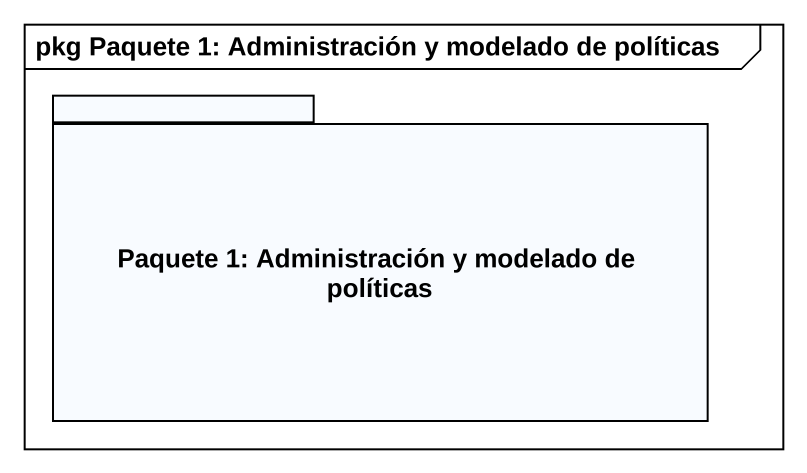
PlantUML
@startuml
mainframe pkg Paquete 1: Administración y modelado de políticas
package "Paquete 1: Administración y modelado de políticas" as Paquete_1_Administración_y {
}
@enduml
